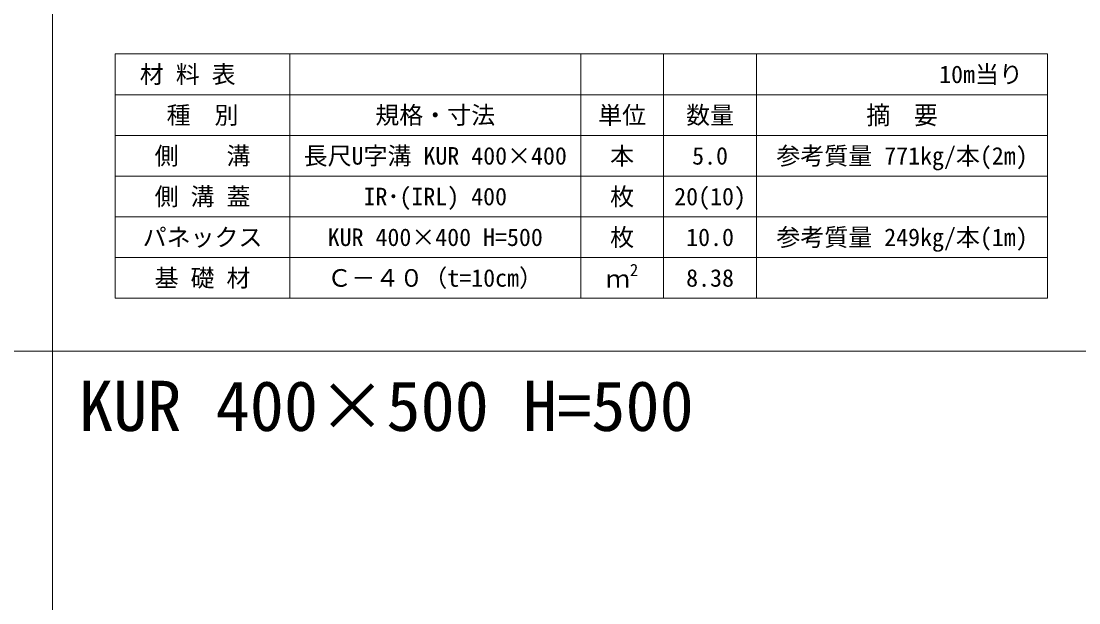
# Model space of a CAD drawing. Units: millimetres at full size, sheet at 1:40; details may follow other scales. Extents: x 206103 to 244503, y 883348 to 903496.
# Drawn here: x 232444 to 234444, y 886172 to 887273 of the extents above; entities that cross this region are included whole.
import ezdxf
from ezdxf.enums import TextEntityAlignment as Align

# ---------------------------------------------------------------- set-up
doc = ezdxf.new("R2010")
doc.units = ezdxf.units.MM
doc.header["$LTSCALE"] = 40
for name, color, linetype, lineweight in [('Defpoints_3', 8, 'Continuous', 0), ('図枠', 5, 'Continuous', 13), ('寸法・材料表', 7, 'Continuous', 13)]:
    doc.layers.add(name, color=color, linetype=linetype, lineweight=lineweight)
doc.layers.add('文字', color=7, linetype='Continuous')
doc.styles.add('ＭＳ ゴシック', font='')
doc.styles.add('ＭＳ Ｐゴシック', font='')
doc.styles.get('ＭＳ ゴシック').set_extended_font_data('MS Gothic')
doc.styles.get('ＭＳ Ｐゴシック').set_extended_font_data('MS PGothic')

msp = doc.modelspace()

# ---------------------------------------------------------------- linework, layer by layer
at = {"layer": 'Defpoints_3'}
for p, q in [((232621.89, 887210.77), (234384.53, 887210.77)), ((232621.89, 887210.77), (232621.89, 887133.33)), ((232951.89, 887210.77), (232951.89, 887133.33)), ((233501.89, 887210.77), (233501.89, 887133.33)), ((233658.53, 887210.77), (233658.53, 887133.33)), ((233834.53, 887210.77), (233834.53, 887133.33)), ((234384.53, 887210.77), (234384.53, 887133.33))]:
    msp.add_line(p, q, dxfattribs=at)
at = {"layer": '図枠'}
for p, q in [((232503.21, 903148.33), (232503.21, 883348.33)), ((227303.21, 886648.33), (244503.21, 886648.33))]:
    msp.add_line(p, q, dxfattribs=at)
at = {"layer": '寸法・材料表'}
for p, q in [((232621.89, 887133.33), (234384.53, 887133.33)), ((232621.89, 887133.33), (232621.89, 886748.33)), ((232951.89, 887133.33), (232951.89, 886748.33)), ((233501.89, 887133.33), (233501.89, 886748.33)), ((233658.53, 887133.33), (233658.53, 886748.33)), ((233834.53, 887133.33), (233834.53, 886748.33)), ((234384.53, 887133.33), (234384.53, 886748.33)), ((232621.89, 887056.33), (234384.53, 887056.33)), ((232621.89, 886979.33), (234384.53, 886979.33)), ((232621.89, 886902.33), (234384.53, 886902.33)), ((232621.89, 886825.33), (234384.53, 886825.33)), ((232621.89, 886748.33), (234384.53, 886748.33))]:
    msp.add_line(p, q, dxfattribs=at)

# ---------------------------------------------------------------- texts
at = {"layer": '寸法・材料表', "style": 'ＭＳ ゴシック'}
msp.add_text('\u3000材 料 表', height=33.23, dxfattribs=at).set_placement((232622.94, 887172.05), align=Align.MIDDLE_LEFT)
msp.add_text('10m当り\u3000', height=33.23, dxfattribs=at).set_placement((234383.47, 887172.05), align=Align.MIDDLE_RIGHT)
for s, p in [('種\u3000別', (232786.89, 887094.83)), ('規格・寸法', (233226.89, 887094.83)), ('単位', (233580.21, 887094.83)), ('数量', (233746.53, 887094.83)), ('側\u3000\u3000溝', (232786.89, 887017.83)), ('長尺U字溝 KUR 400×400', (233226.89, 887017.83)), ('本', (233580.21, 887017.83)), ('5.0', (233746.53, 887017.83)), ('参考質量 771kg/本(2m)', (234109.53, 887017.83)), ('側 溝 蓋', (232786.89, 886940.83)), ('IR･(IRL) 400', (233226.89, 886940.83)), ('枚', (233580.21, 886940.83)), ('20(10)', (233746.53, 886940.83)), ('パネックス', (232786.89, 886863.83)), ('KUR 400×400 H=500', (233226.89, 886863.83)), ('枚', (233580.21, 886863.83)), ('10.0', (233746.53, 886863.83)), ('参考質量 249kg/本(1m)', (234109.53, 886863.83)), ('基 礎 材', (232786.89, 886786.83)), ('Ｃ－４０（t=10cm）', (233226.89, 886786.83)), ('8.38', (233746.53, 886786.83))]:
    msp.add_text(s, height=33.23, dxfattribs=at).set_placement(p, align=Align.MIDDLE_CENTER)
at = {"layer": '寸法・材料表', "style": 'ＭＳ Ｐゴシック', "width": 0.95}
msp.add_text('摘\u3000要', height=34.64, dxfattribs=at).set_placement((234109.53, 887094.83), align=Align.MIDDLE_CENTER)
at = {"layer": '寸法・材料表', "style": 'ＭＳ ゴシック'}
for s, height, p in [('2', 23.26, (233594.94, 886783.22)), ('ｍ', 33.23, (233549.61, 886758.72))]:
    msp.add_text(s, height=height, dxfattribs=at).set_placement(p, align=Align.BOTTOM_LEFT)
at = {"layer": '文字', "style": 'ＭＳ ゴシック'}
msp.add_text('KUR 400×500 H=500', height=94.94, dxfattribs=at).set_placement((232553.21, 886468.83), align=Align.BOTTOM_LEFT)

doc.saveas('drawing.dxf')
